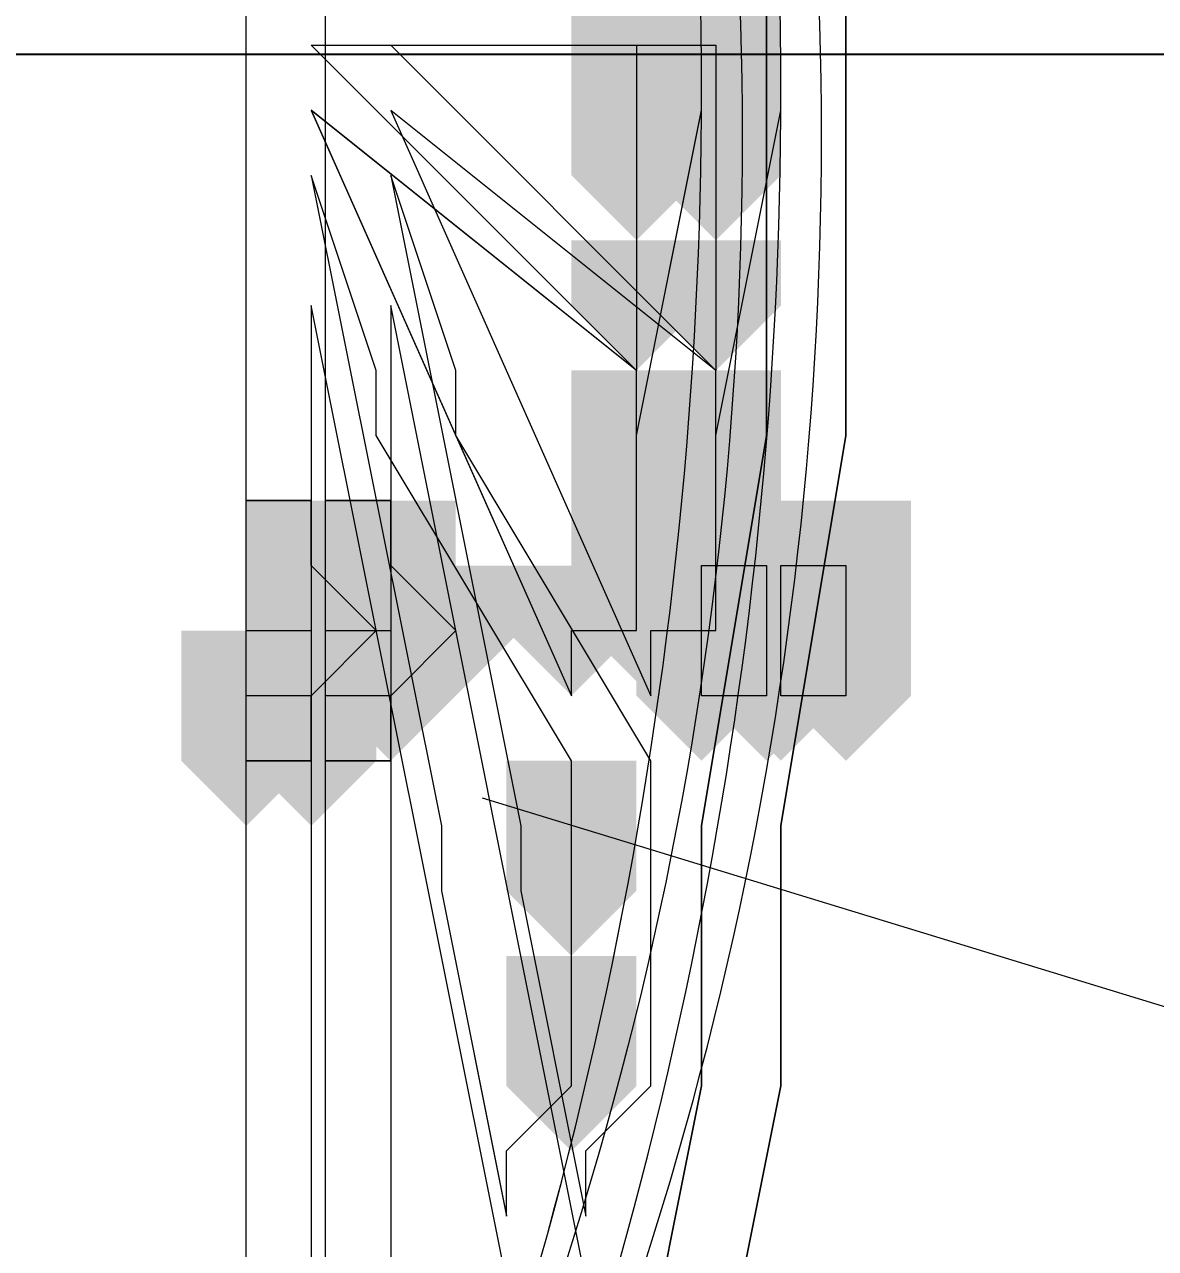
# Model space of a CAD drawing. Header units: millimetres. Extents: x -10178924 to 11692288, y -947381 to 58396.
# Drawn here: x 879267.6 to 879341.3, y -912725.5 to -912645.8 of the extents above; entities that cross this region are included whole.
import ezdxf
from ezdxf import colors
from ezdxf.entities.mleader import LeaderData, LeaderLine
from ezdxf.math import Vec2, Vec3

# ---------------------------------------------------------------- set-up
doc = ezdxf.new("R2010")
doc.units = ezdxf.units.MM
for name, color, linetype in [('_надписи канализация', 7, 'Continuous'), ('PDF _Стены краска9010', 7, 'Continuous'), ('ВК_Выноски', 7, 'Continuous')]:
    doc.layers.add(name, color=color, linetype=linetype)
doc.layers.add('Сантехнические приборы', color=7, linetype='Continuous', lineweight=9)
doc.styles.add('ISOCPEUR', font='isocpeui.ttf', dxfattribs={"width": 0.9})
doc.styles.add('ТЕКСТ', font='arial.ttf', dxfattribs={"height": 200})

# ---------------------------------------------------------------- blocks, each defined once
blk = doc.blocks.new('_None')
blk = doc.blocks.new('A$Cad086cf1')
at = {"layer": 'Сантехнические приборы', "true_color": 0x636466, "transparency": 33554559}
for points in [[(45526.003, -38352.167), (45530.237, -38352.167), (45530.237, -38356.4), (45526.003, -38360.634), (45521.77, -38356.4), (45521.77, -38352.167)], [(45531.172, -38352.167), (45535.406, -38352.167), (45535.406, -38356.4), (45531.172, -38360.634), (45526.939, -38356.4), (45526.939, -38352.167)], [(45526.003, -38356.4), (45530.237, -38356.4), (45530.237, -38360.634), (45526.003, -38364.867), (45521.77, -38360.634), (45521.77, -38356.4)], [(45526.003, -38356.4), (45530.237, -38356.4), (45530.237, -38360.634), (45526.003, -38364.867), (45521.77, -38360.634), (45521.77, -38356.4)], [(45531.172, -38356.4), (45535.406, -38356.4), (45535.406, -38360.634), (45531.172, -38364.867), (45526.939, -38360.634), (45526.939, -38356.4)], [(45531.172, -38356.4), (45535.406, -38356.4), (45535.406, -38360.634), (45531.172, -38364.867), (45526.939, -38360.634), (45526.939, -38356.4)], [(45526.003, -38360.634), (45530.237, -38360.634), (45530.237, -38364.867), (45526.003, -38369.1), (45521.77, -38364.867), (45521.77, -38360.634)], [(45526.003, -38360.634), (45530.237, -38360.634), (45530.237, -38364.867), (45526.003, -38369.1), (45521.77, -38364.867), (45521.77, -38360.634)], [(45526.003, -38360.634), (45530.237, -38360.634), (45530.237, -38364.867), (45526.003, -38369.1), (45521.77, -38364.867), (45521.77, -38360.634)], [(45526.003, -38360.634), (45530.237, -38360.634), (45530.237, -38364.867), (45526.003, -38369.1), (45521.77, -38364.867), (45521.77, -38360.634)], [(45531.172, -38360.634), (45535.406, -38360.634), (45535.406, -38364.867), (45531.172, -38369.1), (45526.939, -38364.867), (45526.939, -38360.634)], [(45531.172, -38360.634), (45535.406, -38360.634), (45535.406, -38364.867), (45531.172, -38369.1), (45526.939, -38364.867), (45526.939, -38360.634)], [(45531.172, -38360.634), (45535.406, -38360.634), (45535.406, -38364.867), (45531.172, -38369.1), (45526.939, -38364.867), (45526.939, -38360.634)], [(45531.172, -38360.634), (45535.406, -38360.634), (45535.406, -38364.867), (45531.172, -38369.1), (45526.939, -38364.867), (45526.939, -38360.634)], [(45526.003, -38369.1), (45530.237, -38369.1), (45530.237, -38373.334), (45526.003, -38377.567), (45521.77, -38373.334), (45521.77, -38369.1)], [(45531.172, -38369.1), (45535.406, -38369.1), (45535.406, -38373.334), (45531.172, -38377.567), (45526.939, -38373.334), (45526.939, -38369.1)], [(45526.003, -38377.567), (45530.237, -38377.567), (45530.237, -38381.8), (45526.003, -38386.034), (45521.77, -38381.8), (45521.77, -38377.567)], [(45526.003, -38377.567), (45530.237, -38377.567), (45530.237, -38381.8), (45526.003, -38386.034), (45521.77, -38381.8), (45521.77, -38377.567)], [(45531.172, -38377.567), (45535.406, -38377.567), (45535.406, -38381.8), (45531.172, -38386.034), (45526.939, -38381.8), (45526.939, -38377.567)], [(45531.172, -38377.567), (45535.406, -38377.567), (45535.406, -38381.8), (45531.172, -38386.034), (45526.939, -38381.8), (45526.939, -38377.567)], [(45526.003, -38381.8), (45530.237, -38381.8), (45530.237, -38386.034), (45526.003, -38390.267), (45521.77, -38386.034), (45521.77, -38381.8)], [(45531.172, -38381.8), (45535.406, -38381.8), (45535.406, -38386.034), (45531.172, -38390.267), (45526.939, -38386.034), (45526.939, -38381.8)], [(45504.837, -38386.034), (45509.07, -38386.034), (45509.07, -38390.267), (45504.837, -38394.5), (45500.603, -38390.267), (45500.603, -38386.034)], [(45504.837, -38386.034), (45509.07, -38386.034), (45509.07, -38390.267), (45504.837, -38394.5), (45500.603, -38390.267), (45500.603, -38386.034)], [(45504.837, -38386.034), (45509.07, -38386.034), (45509.07, -38390.267), (45504.837, -38394.5), (45500.603, -38390.267), (45500.603, -38386.034)], [(45504.837, -38386.034), (45509.07, -38386.034), (45509.07, -38390.267), (45504.837, -38394.5), (45500.603, -38390.267), (45500.603, -38386.034)], [(45510.006, -38386.034), (45514.239, -38386.034), (45514.239, -38390.267), (45510.006, -38394.5), (45505.772, -38390.267), (45505.772, -38386.034)], [(45510.006, -38386.034), (45514.239, -38386.034), (45514.239, -38390.267), (45510.006, -38394.5), (45505.772, -38390.267), (45505.772, -38386.034)], [(45510.006, -38386.034), (45514.239, -38386.034), (45514.239, -38390.267), (45510.006, -38394.5), (45505.772, -38390.267), (45505.772, -38386.034)], [(45510.006, -38386.034), (45514.239, -38386.034), (45514.239, -38390.267), (45510.006, -38394.5), (45505.772, -38390.267), (45505.772, -38386.034)], [(45526.003, -38386.034), (45530.237, -38386.034), (45530.237, -38390.267), (45526.003, -38394.5), (45521.77, -38390.267), (45521.77, -38386.034)], [(45531.172, -38386.034), (45535.406, -38386.034), (45535.406, -38390.267), (45531.172, -38394.5), (45526.939, -38390.267), (45526.939, -38386.034)], [(45534.47, -38386.034), (45538.703, -38386.034), (45538.703, -38390.267), (45534.47, -38394.5), (45530.237, -38390.267), (45530.237, -38386.034)], [(45534.47, -38386.034), (45538.703, -38386.034), (45538.703, -38390.267), (45534.47, -38394.5), (45530.237, -38390.267), (45530.237, -38386.034)], [(45539.639, -38386.034), (45543.872, -38386.034), (45543.872, -38390.267), (45539.639, -38394.5), (45535.406, -38390.267), (45535.406, -38386.034)], [(45539.639, -38386.034), (45543.872, -38386.034), (45543.872, -38390.267), (45539.639, -38394.5), (45535.406, -38390.267), (45535.406, -38386.034)], [(45504.837, -38390.267), (45509.07, -38390.267), (45509.07, -38394.5), (45504.837, -38398.734), (45500.603, -38394.5), (45500.603, -38390.267)], [(45504.837, -38390.267), (45509.07, -38390.267), (45509.07, -38394.5), (45504.837, -38398.734), (45500.603, -38394.5), (45500.603, -38390.267)], [(45509.07, -38390.267), (45513.303, -38390.267), (45513.303, -38394.5), (45509.07, -38398.734), (45504.837, -38394.5), (45504.837, -38390.267)], [(45509.07, -38390.267), (45513.303, -38390.267), (45513.303, -38394.5), (45509.07, -38398.734), (45504.837, -38394.5), (45504.837, -38390.267)], [(45510.006, -38390.267), (45514.239, -38390.267), (45514.239, -38394.5), (45510.006, -38398.734), (45505.772, -38394.5), (45505.772, -38390.267)], [(45510.006, -38390.267), (45514.239, -38390.267), (45514.239, -38394.5), (45510.006, -38398.734), (45505.772, -38394.5), (45505.772, -38390.267)], [(45514.239, -38390.267), (45518.472, -38390.267), (45518.472, -38394.5), (45514.239, -38398.734), (45510.006, -38394.5), (45510.006, -38390.267)], [(45514.239, -38390.267), (45518.472, -38390.267), (45518.472, -38394.5), (45514.239, -38398.734), (45510.006, -38394.5), (45510.006, -38390.267)], [(45521.77, -38390.267), (45526.003, -38390.267), (45526.003, -38394.5), (45521.77, -38398.734), (45517.537, -38394.5), (45517.537, -38390.267)], [(45526.939, -38390.267), (45531.172, -38390.267), (45531.172, -38394.5), (45526.939, -38398.734), (45522.706, -38394.5), (45522.706, -38390.267)], [(45530.237, -38390.267), (45534.47, -38390.267), (45534.47, -38394.5), (45530.237, -38398.734), (45526.003, -38394.5), (45526.003, -38390.267)], [(45530.237, -38390.267), (45534.47, -38390.267), (45534.47, -38394.5), (45530.237, -38398.734), (45526.003, -38394.5), (45526.003, -38390.267)], [(45530.237, -38390.267), (45534.47, -38390.267), (45534.47, -38394.5), (45530.237, -38398.734), (45526.003, -38394.5), (45526.003, -38390.267)], [(45530.237, -38390.267), (45534.47, -38390.267), (45534.47, -38394.5), (45530.237, -38398.734), (45526.003, -38394.5), (45526.003, -38390.267)], [(45530.237, -38390.267), (45534.47, -38390.267), (45534.47, -38394.5), (45530.237, -38398.734), (45526.003, -38394.5), (45526.003, -38390.267)], [(45530.237, -38390.267), (45534.47, -38390.267), (45534.47, -38394.5), (45530.237, -38398.734), (45526.003, -38394.5), (45526.003, -38390.267)], [(45530.237, -38390.267), (45534.47, -38390.267), (45534.47, -38394.5), (45530.237, -38398.734), (45526.003, -38394.5), (45526.003, -38390.267)], [(45530.237, -38390.267), (45534.47, -38390.267), (45534.47, -38394.5), (45530.237, -38398.734), (45526.003, -38394.5), (45526.003, -38390.267)], [(45530.237, -38390.267), (45534.47, -38390.267), (45534.47, -38394.5), (45530.237, -38398.734), (45526.003, -38394.5), (45526.003, -38390.267)], [(45534.47, -38390.267), (45538.703, -38390.267), (45538.703, -38394.5), (45534.47, -38398.734), (45530.237, -38394.5), (45530.237, -38390.267)], [(45534.47, -38390.267), (45538.703, -38390.267), (45538.703, -38394.5), (45534.47, -38398.734), (45530.237, -38394.5), (45530.237, -38390.267)], [(45534.47, -38390.267), (45538.703, -38390.267), (45538.703, -38394.5), (45534.47, -38398.734), (45530.237, -38394.5), (45530.237, -38390.267)], [(45534.47, -38390.267), (45538.703, -38390.267), (45538.703, -38394.5), (45534.47, -38398.734), (45530.237, -38394.5), (45530.237, -38390.267)], [(45534.47, -38390.267), (45538.703, -38390.267), (45538.703, -38394.5), (45534.47, -38398.734), (45530.237, -38394.5), (45530.237, -38390.267)], [(45534.47, -38390.267), (45538.703, -38390.267), (45538.703, -38394.5), (45534.47, -38398.734), (45530.237, -38394.5), (45530.237, -38390.267)], [(45534.47, -38390.267), (45538.703, -38390.267), (45538.703, -38394.5), (45534.47, -38398.734), (45530.237, -38394.5), (45530.237, -38390.267)], [(45534.47, -38390.267), (45538.703, -38390.267), (45538.703, -38394.5), (45534.47, -38398.734), (45530.237, -38394.5), (45530.237, -38390.267)], [(45534.47, -38390.267), (45538.703, -38390.267), (45538.703, -38394.5), (45534.47, -38398.734), (45530.237, -38394.5), (45530.237, -38390.267)], [(45535.406, -38390.267), (45539.639, -38390.267), (45539.639, -38394.5), (45535.406, -38398.734), (45531.172, -38394.5), (45531.172, -38390.267)], [(45535.406, -38390.267), (45539.639, -38390.267), (45539.639, -38394.5), (45535.406, -38398.734), (45531.172, -38394.5), (45531.172, -38390.267)], [(45535.406, -38390.267), (45539.639, -38390.267), (45539.639, -38394.5), (45535.406, -38398.734), (45531.172, -38394.5), (45531.172, -38390.267)], [(45535.406, -38390.267), (45539.639, -38390.267), (45539.639, -38394.5), (45535.406, -38398.734), (45531.172, -38394.5), (45531.172, -38390.267)], [(45535.406, -38390.267), (45539.639, -38390.267), (45539.639, -38394.5), (45535.406, -38398.734), (45531.172, -38394.5), (45531.172, -38390.267)], [(45535.406, -38390.267), (45539.639, -38390.267), (45539.639, -38394.5), (45535.406, -38398.734), (45531.172, -38394.5), (45531.172, -38390.267)], [(45535.406, -38390.267), (45539.639, -38390.267), (45539.639, -38394.5), (45535.406, -38398.734), (45531.172, -38394.5), (45531.172, -38390.267)], [(45535.406, -38390.267), (45539.639, -38390.267), (45539.639, -38394.5), (45535.406, -38398.734), (45531.172, -38394.5), (45531.172, -38390.267)], [(45535.406, -38390.267), (45539.639, -38390.267), (45539.639, -38394.5), (45535.406, -38398.734), (45531.172, -38394.5), (45531.172, -38390.267)], [(45539.639, -38390.267), (45543.872, -38390.267), (45543.872, -38394.5), (45539.639, -38398.734), (45535.406, -38394.5), (45535.406, -38390.267)], [(45539.639, -38390.267), (45543.872, -38390.267), (45543.872, -38394.5), (45539.639, -38398.734), (45535.406, -38394.5), (45535.406, -38390.267)], [(45539.639, -38390.267), (45543.872, -38390.267), (45543.872, -38394.5), (45539.639, -38398.734), (45535.406, -38394.5), (45535.406, -38390.267)], [(45539.639, -38390.267), (45543.872, -38390.267), (45543.872, -38394.5), (45539.639, -38398.734), (45535.406, -38394.5), (45535.406, -38390.267)], [(45539.639, -38390.267), (45543.872, -38390.267), (45543.872, -38394.5), (45539.639, -38398.734), (45535.406, -38394.5), (45535.406, -38390.267)], [(45539.639, -38390.267), (45543.872, -38390.267), (45543.872, -38394.5), (45539.639, -38398.734), (45535.406, -38394.5), (45535.406, -38390.267)], [(45539.639, -38390.267), (45543.872, -38390.267), (45543.872, -38394.5), (45539.639, -38398.734), (45535.406, -38394.5), (45535.406, -38390.267)], [(45539.639, -38390.267), (45543.872, -38390.267), (45543.872, -38394.5), (45539.639, -38398.734), (45535.406, -38394.5), (45535.406, -38390.267)], [(45539.639, -38390.267), (45543.872, -38390.267), (45543.872, -38394.5), (45539.639, -38398.734), (45535.406, -38394.5), (45535.406, -38390.267)], [(45500.603, -38394.5), (45504.837, -38394.5), (45504.837, -38398.734), (45500.603, -38402.967), (45496.37, -38398.734), (45496.37, -38394.5)], [(45504.837, -38394.5), (45509.07, -38394.5), (45509.07, -38398.734), (45504.837, -38402.967), (45500.603, -38398.734), (45500.603, -38394.5)], [(45504.837, -38394.5), (45509.07, -38394.5), (45509.07, -38398.734), (45504.837, -38402.967), (45500.603, -38398.734), (45500.603, -38394.5)], [(45505.772, -38394.5), (45510.006, -38394.5), (45510.006, -38398.734), (45505.772, -38402.967), (45501.539, -38398.734), (45501.539, -38394.5)], [(45510.006, -38394.5), (45514.239, -38394.5), (45514.239, -38398.734), (45510.006, -38402.967), (45505.772, -38398.734), (45505.772, -38394.5)], [(45510.006, -38394.5), (45514.239, -38394.5), (45514.239, -38398.734), (45510.006, -38402.967), (45505.772, -38398.734), (45505.772, -38394.5)], [(45530.237, -38394.5), (45534.47, -38394.5), (45534.47, -38398.734), (45530.237, -38402.967), (45526.003, -38398.734), (45526.003, -38394.5)], [(45530.237, -38394.5), (45534.47, -38394.5), (45534.47, -38398.734), (45530.237, -38402.967), (45526.003, -38398.734), (45526.003, -38394.5)], [(45530.237, -38394.5), (45534.47, -38394.5), (45534.47, -38398.734), (45530.237, -38402.967), (45526.003, -38398.734), (45526.003, -38394.5)], [(45534.47, -38394.5), (45538.703, -38394.5), (45538.703, -38398.734), (45534.47, -38402.967), (45530.237, -38398.734), (45530.237, -38394.5)], [(45534.47, -38394.5), (45538.703, -38394.5), (45538.703, -38398.734), (45534.47, -38402.967), (45530.237, -38398.734), (45530.237, -38394.5)], [(45534.47, -38394.5), (45538.703, -38394.5), (45538.703, -38398.734), (45534.47, -38402.967), (45530.237, -38398.734), (45530.237, -38394.5)], [(45534.47, -38394.5), (45538.703, -38394.5), (45538.703, -38398.734), (45534.47, -38402.967), (45530.237, -38398.734), (45530.237, -38394.5)], [(45534.47, -38394.5), (45538.703, -38394.5), (45538.703, -38398.734), (45534.47, -38402.967), (45530.237, -38398.734), (45530.237, -38394.5)], [(45535.406, -38394.5), (45539.639, -38394.5), (45539.639, -38398.734), (45535.406, -38402.967), (45531.172, -38398.734), (45531.172, -38394.5)], [(45535.406, -38394.5), (45539.639, -38394.5), (45539.639, -38398.734), (45535.406, -38402.967), (45531.172, -38398.734), (45531.172, -38394.5)], [(45535.406, -38394.5), (45539.639, -38394.5), (45539.639, -38398.734), (45535.406, -38402.967), (45531.172, -38398.734), (45531.172, -38394.5)], [(45539.639, -38394.5), (45543.872, -38394.5), (45543.872, -38398.734), (45539.639, -38402.967), (45535.406, -38398.734), (45535.406, -38394.5)], [(45539.639, -38394.5), (45543.872, -38394.5), (45543.872, -38398.734), (45539.639, -38402.967), (45535.406, -38398.734), (45535.406, -38394.5)], [(45539.639, -38394.5), (45543.872, -38394.5), (45543.872, -38398.734), (45539.639, -38402.967), (45535.406, -38398.734), (45535.406, -38394.5)], [(45539.639, -38394.5), (45543.872, -38394.5), (45543.872, -38398.734), (45539.639, -38402.967), (45535.406, -38398.734), (45535.406, -38394.5)], [(45539.639, -38394.5), (45543.872, -38394.5), (45543.872, -38398.734), (45539.639, -38402.967), (45535.406, -38398.734), (45535.406, -38394.5)], [(45500.603, -38398.734), (45504.837, -38398.734), (45504.837, -38402.967), (45500.603, -38407.201), (45496.37, -38402.967), (45496.37, -38398.734)], [(45500.603, -38398.734), (45504.837, -38398.734), (45504.837, -38402.967), (45500.603, -38407.201), (45496.37, -38402.967), (45496.37, -38398.734)], [(45500.603, -38398.734), (45504.837, -38398.734), (45504.837, -38402.967), (45500.603, -38407.201), (45496.37, -38402.967), (45496.37, -38398.734)], [(45500.603, -38398.734), (45504.837, -38398.734), (45504.837, -38402.967), (45500.603, -38407.201), (45496.37, -38402.967), (45496.37, -38398.734)], [(45504.837, -38398.734), (45509.07, -38398.734), (45509.07, -38402.967), (45504.837, -38407.201), (45500.603, -38402.967), (45500.603, -38398.734)], [(45504.837, -38398.734), (45509.07, -38398.734), (45509.07, -38402.967), (45504.837, -38407.201), (45500.603, -38402.967), (45500.603, -38398.734)], [(45504.837, -38398.734), (45509.07, -38398.734), (45509.07, -38402.967), (45504.837, -38407.201), (45500.603, -38402.967), (45500.603, -38398.734)], [(45504.837, -38398.734), (45509.07, -38398.734), (45509.07, -38402.967), (45504.837, -38407.201), (45500.603, -38402.967), (45500.603, -38398.734)], [(45521.77, -38402.967), (45526.003, -38402.967), (45526.003, -38407.201), (45521.77, -38411.434), (45517.537, -38407.201), (45517.537, -38402.967)], [(45521.77, -38402.967), (45526.003, -38402.967), (45526.003, -38407.201), (45521.77, -38411.434), (45517.537, -38407.201), (45517.537, -38402.967)], [(45521.77, -38407.201), (45526.003, -38407.201), (45526.003, -38411.434), (45521.77, -38415.667), (45517.537, -38411.434), (45517.537, -38407.201)], [(45521.77, -38407.201), (45526.003, -38407.201), (45526.003, -38411.434), (45521.77, -38415.667), (45517.537, -38411.434), (45517.537, -38407.201)], [(45521.77, -38415.667), (45526.003, -38415.667), (45526.003, -38419.901), (45521.77, -38424.134), (45517.537, -38419.901), (45517.537, -38415.667)], [(45521.77, -38415.667), (45526.003, -38415.667), (45526.003, -38419.901), (45521.77, -38424.134), (45517.537, -38419.901), (45517.537, -38415.667)], [(45521.77, -38419.901), (45526.003, -38419.901), (45526.003, -38424.134), (45521.77, -38428.367), (45517.537, -38424.134), (45517.537, -38419.901)], [(45521.77, -38419.901), (45526.003, -38419.901), (45526.003, -38424.134), (45521.77, -38428.367), (45517.537, -38424.134), (45517.537, -38419.901)]]:
    blk.add_hatch(color=251, dxfattribs=at).paths.add_polyline_path(points)
at = {"layer": 'PDF _Стены краска9010', "color": 251, "true_color": 0x636466, "transparency": 33554585}
blk.add_line((45064.513, -38356.978), (51639.51, -38356.978), dxfattribs=at)
at = {"layer": 'Сантехнические приборы', "color": 251, "true_color": 0x636466, "transparency": 33554687}
for p, q in [((45505.772, -38517.268), (45505.772, -38191.299)), ((45539.639, -38360.634), (45539.639, -38335.233)), ((45539.639, -38335.233), (45539.639, -38360.634)), ((45539.639, -38360.634), (45539.639, -38335.233)), ((45539.639, -38335.233), (45539.639, -38360.634)), ((45510.006, -38356.4), (45531.172, -38356.4)), ((45531.172, -38377.567), (45510.006, -38356.4)), ((45531.172, -38356.4), (45531.172, -38360.634)), ((45531.172, -38377.567), (45510.006, -38360.634)), ((45510.006, -38360.634), (45526.939, -38398.734)), ((45531.172, -38360.634), (45531.172, -38364.867)), ((45531.172, -38381.8), (45535.406, -38360.634)), ((45539.639, -38381.8), (45539.639, -38360.634)), ((45539.639, -38360.634), (45539.639, -38381.8)), ((45539.639, -38381.8), (45539.639, -38360.634)), ((45539.639, -38360.634), (45539.639, -38381.8)), ((45514.239, -38377.567), (45510.006, -38364.867)), ((45510.006, -38364.867), (45518.472, -38407.201)), ((45531.172, -38364.867), (45531.172, -38369.1)), ((45531.172, -38369.1), (45531.172, -38373.334)), ((45522.706, -38436.834), (45510.006, -38373.334)), ((45510.006, -38373.334), (45510.006, -38466.468)), ((45531.172, -38373.334), (45531.172, -38377.567)), ((45514.239, -38381.8), (45514.239, -38377.567)), ((45531.172, -38381.8), (45531.172, -38377.567)), ((45526.939, -38402.967), (45514.239, -38381.8)), ((45531.172, -38386.034), (45531.172, -38381.8)), ((45535.406, -38407.201), (45539.639, -38381.8)), ((45539.639, -38381.8), (45535.406, -38407.201)), ((45535.406, -38407.201), (45539.639, -38381.8)), ((45510.006, -38386.034), (45505.772, -38386.034)), ((45505.772, -38386.034), (45510.006, -38386.034)), ((45510.006, -38390.267), (45510.006, -38386.034)), ((45510.006, -38386.034), (45510.006, -38390.267)), ((45531.172, -38390.267), (45531.172, -38386.034)), ((45514.239, -38394.5), (45510.006, -38390.267)), ((45510.006, -38390.267), (45514.239, -38394.5)), ((45531.172, -38394.5), (45531.172, -38390.267)), ((45535.406, -38394.5), (45535.406, -38390.267)), ((45535.406, -38390.267), (45539.639, -38390.267)), ((45539.639, -38390.267), (45539.639, -38394.5)), ((45505.772, -38394.5), (45510.006, -38394.5)), ((45510.006, -38394.5), (45510.006, -38398.734)), ((45510.006, -38398.734), (45514.239, -38394.5)), ((45514.239, -38394.5), (45510.006, -38398.734)), ((45526.939, -38398.734), (45526.939, -38394.5)), ((45526.939, -38394.5), (45531.172, -38394.5)), ((45535.406, -38398.734), (45535.406, -38394.5)), ((45539.639, -38394.5), (45539.639, -38398.734)), ((45510.006, -38398.734), (45505.772, -38398.734)), ((45510.006, -38402.967), (45510.006, -38398.734)), ((45510.006, -38398.734), (45510.006, -38402.967)), ((45539.639, -38398.734), (45535.406, -38398.734)), ((45505.772, -38402.967), (45510.006, -38402.967)), ((45510.006, -38402.967), (45505.772, -38402.967)), ((45526.939, -38407.201), (45526.939, -38402.967)), ((45518.472, -38407.201), (45518.472, -38411.434)), ((45526.939, -38411.434), (45526.939, -38407.201)), ((45535.406, -38424.134), (45535.406, -38407.201)), ((45535.406, -38407.201), (45535.406, -38424.134)), ((45535.406, -38424.134), (45535.406, -38407.201)), ((45518.472, -38411.434), (45522.706, -38432.601)), ((45526.939, -38415.667), (45526.939, -38411.434)), ((45526.939, -38419.901), (45526.939, -38415.667)), ((45526.939, -38424.134), (45526.939, -38419.901)), ((45522.706, -38428.367), (45526.939, -38424.134)), ((45531.172, -38445.301), (45535.406, -38424.134)), ((45535.406, -38424.134), (45531.172, -38445.301)), ((45531.172, -38445.301), (45535.406, -38424.134)), ((45522.706, -38432.601), (45522.706, -38428.367))]:
    blk.add_line(p, q, dxfattribs=at)
for points in [[(45174.635, -38191.299), (45174.635, -38517.268), (45500.603, -38517.268), (45500.603, -38191.299)], [(45504.837, -38356.4), (45526.003, -38356.4), (45526.003, -38360.634), (45526.003, -38364.867), (45526.003, -38369.1), (45526.003, -38373.334), (45526.003, -38377.567)], [(45526.003, -38390.267), (45526.003, -38386.034), (45526.003, -38381.8), (45526.003, -38377.567), (45504.837, -38360.634), (45521.77, -38398.734), (45521.77, -38394.5), (45526.003, -38394.5)], [(45521.77, -38402.967), (45509.07, -38381.8), (45509.07, -38377.567), (45504.837, -38364.867), (45513.303, -38407.201), (45513.303, -38411.434), (45517.537, -38432.601), (45517.537, -38428.367), (45521.77, -38424.134), (45521.77, -38419.901), (45521.77, -38415.667), (45521.77, -38411.434), (45521.77, -38407.201)], [(45504.837, -38466.468), (45504.837, -38462.234), (45509.07, -38458.001), (45513.303, -38453.768), (45513.303, -38449.534), (45517.537, -38445.301), (45517.537, -38441.067), (45517.537, -38436.834), (45504.837, -38373.334)], [(45500.603, -38402.967), (45504.837, -38402.967), (45504.837, -38398.734), (45509.07, -38394.5), (45504.837, -38390.267), (45504.837, -38386.034), (45500.603, -38386.034), (45504.837, -38386.034), (45504.837, -38390.267), (45509.07, -38394.5), (45504.837, -38398.734), (45504.837, -38402.967)], [(45530.237, -38394.5), (45530.237, -38390.267), (45534.47, -38390.267), (45534.47, -38394.5), (45534.47, -38398.734), (45530.237, -38398.734)]]:
    blk.add_lwpolyline(points, close=True, dxfattribs=at)
for points in [[(45509.07, -38474.934), (45513.303, -38466.468), (45521.77, -38458.001), (45526.003, -38445.301), (45530.237, -38424.134), (45530.237, -38407.201), (45534.47, -38381.8), (45534.47, -38360.634), (45534.47, -38335.233), (45534.47, -38314.067), (45530.237, -38292.9)], [(45530.237, -38292.9), (45534.47, -38314.067), (45534.47, -38335.233), (45534.47, -38360.634), (45534.47, -38381.8), (45530.237, -38407.201), (45530.237, -38424.134), (45526.003, -38445.301), (45521.77, -38458.001), (45513.303, -38466.468), (45509.07, -38474.934), (45500.603, -38479.168), (45509.07, -38474.934), (45513.303, -38466.468), (45521.77, -38458.001), (45526.003, -38445.301), (45530.237, -38424.134), (45530.237, -38407.201), (45534.47, -38381.8), (45534.47, -38360.634), (45534.47, -38335.233), (45534.47, -38314.067), (45530.237, -38292.9)], [(45530.237, -38292.9), (45534.47, -38314.067), (45534.47, -38335.233), (45534.47, -38360.634), (45534.47, -38381.8)], [(45526.003, -38381.8), (45530.237, -38360.634)], [(45500.603, -38394.5), (45504.837, -38394.5), (45504.837, -38398.734), (45500.603, -38398.734)]]:
    blk.add_lwpolyline(points, dxfattribs=at)
blk.add_lwpolyline([(45504.837, -38242.1), (45500.603, -38242.1, -0.248454), (45509.07, -38466.468, 0.207133)], format="xyb", close=True, dxfattribs=at)
for centre, radius, start, end in [((45298.178, -38362.277), 239.871, 334.25539, 30.06677), ((45252.938, -38359.174), 282.471, 337.67623, 24.48561)]:
    blk.add_arc(centre, radius, start, end, dxfattribs=at)

msp = doc.modelspace()

# ---------------------------------------------------------------- hatches: boundary and pattern name
at = {"layer": 'Сантехнические приборы', "transparency": 33554559}
for points in [[(879307.475, -912642.901), (879311.709, -912642.901), (879311.709, -912647.135), (879307.475, -912651.368), (879303.242, -912647.135), (879303.242, -912642.901)], [(879307.475, -912647.135), (879311.709, -912647.135), (879311.709, -912651.368), (879307.475, -912655.602), (879303.242, -912651.368), (879303.242, -912647.135)], [(879307.475, -912647.135), (879311.709, -912647.135), (879311.709, -912651.368), (879307.475, -912655.602), (879303.242, -912651.368), (879303.242, -912647.135)], [(879307.475, -912651.368), (879311.709, -912651.368), (879311.709, -912655.602), (879307.475, -912659.835), (879303.242, -912655.602), (879303.242, -912651.368)], [(879307.475, -912651.368), (879311.709, -912651.368), (879311.709, -912655.602), (879307.475, -912659.835), (879303.242, -912655.602), (879303.242, -912651.368)], [(879307.475, -912651.368), (879311.709, -912651.368), (879311.709, -912655.602), (879307.475, -912659.835), (879303.242, -912655.602), (879303.242, -912651.368)], [(879307.475, -912651.368), (879311.709, -912651.368), (879311.709, -912655.602), (879307.475, -912659.835), (879303.242, -912655.602), (879303.242, -912651.368)], [(879307.475, -912659.835), (879311.709, -912659.835), (879311.709, -912664.068), (879307.475, -912668.302), (879303.242, -912664.068), (879303.242, -912659.835)], [(879307.475, -912668.302), (879311.709, -912668.302), (879311.709, -912672.535), (879307.475, -912676.768), (879303.242, -912672.535), (879303.242, -912668.302)], [(879307.475, -912668.302), (879311.709, -912668.302), (879311.709, -912672.535), (879307.475, -912676.768), (879303.242, -912672.535), (879303.242, -912668.302)], [(879307.475, -912672.535), (879311.709, -912672.535), (879311.709, -912676.768), (879307.475, -912681.002), (879303.242, -912676.768), (879303.242, -912672.535)], [(879286.308, -912676.768), (879290.542, -912676.768), (879290.542, -912681.002), (879286.308, -912685.235), (879282.075, -912681.002), (879282.075, -912676.768)], [(879286.308, -912676.768), (879290.542, -912676.768), (879290.542, -912681.002), (879286.308, -912685.235), (879282.075, -912681.002), (879282.075, -912676.768)], [(879286.308, -912676.768), (879290.542, -912676.768), (879290.542, -912681.002), (879286.308, -912685.235), (879282.075, -912681.002), (879282.075, -912676.768)], [(879286.308, -912676.768), (879290.542, -912676.768), (879290.542, -912681.002), (879286.308, -912685.235), (879282.075, -912681.002), (879282.075, -912676.768)], [(879307.475, -912676.768), (879311.709, -912676.768), (879311.709, -912681.002), (879307.475, -912685.235), (879303.242, -912681.002), (879303.242, -912676.768)], [(879315.942, -912676.768), (879320.175, -912676.768), (879320.175, -912681.002), (879315.942, -912685.235), (879311.709, -912681.002), (879311.709, -912676.768)], [(879315.942, -912676.768), (879320.175, -912676.768), (879320.175, -912681.002), (879315.942, -912685.235), (879311.709, -912681.002), (879311.709, -912676.768)], [(879286.308, -912681.002), (879290.542, -912681.002), (879290.542, -912685.235), (879286.308, -912689.468), (879282.075, -912685.235), (879282.075, -912681.002)], [(879286.308, -912681.002), (879290.542, -912681.002), (879290.542, -912685.235), (879286.308, -912689.468), (879282.075, -912685.235), (879282.075, -912681.002)], [(879290.542, -912681.002), (879294.775, -912681.002), (879294.775, -912685.235), (879290.542, -912689.468), (879286.308, -912685.235), (879286.308, -912681.002)], [(879290.542, -912681.002), (879294.775, -912681.002), (879294.775, -912685.235), (879290.542, -912689.468), (879286.308, -912685.235), (879286.308, -912681.002)], [(879303.242, -912681.002), (879307.475, -912681.002), (879307.475, -912685.235), (879303.242, -912689.468), (879299.009, -912685.235), (879299.009, -912681.002)], [(879311.709, -912681.002), (879315.942, -912681.002), (879315.942, -912685.235), (879311.709, -912689.468), (879307.475, -912685.235), (879307.475, -912681.002)], [(879311.709, -912681.002), (879315.942, -912681.002), (879315.942, -912685.235), (879311.709, -912689.468), (879307.475, -912685.235), (879307.475, -912681.002)], [(879311.709, -912681.002), (879315.942, -912681.002), (879315.942, -912685.235), (879311.709, -912689.468), (879307.475, -912685.235), (879307.475, -912681.002)], [(879311.709, -912681.002), (879315.942, -912681.002), (879315.942, -912685.235), (879311.709, -912689.468), (879307.475, -912685.235), (879307.475, -912681.002)], [(879311.709, -912681.002), (879315.942, -912681.002), (879315.942, -912685.235), (879311.709, -912689.468), (879307.475, -912685.235), (879307.475, -912681.002)], [(879311.709, -912681.002), (879315.942, -912681.002), (879315.942, -912685.235), (879311.709, -912689.468), (879307.475, -912685.235), (879307.475, -912681.002)], [(879311.709, -912681.002), (879315.942, -912681.002), (879315.942, -912685.235), (879311.709, -912689.468), (879307.475, -912685.235), (879307.475, -912681.002)], [(879311.709, -912681.002), (879315.942, -912681.002), (879315.942, -912685.235), (879311.709, -912689.468), (879307.475, -912685.235), (879307.475, -912681.002)], [(879311.709, -912681.002), (879315.942, -912681.002), (879315.942, -912685.235), (879311.709, -912689.468), (879307.475, -912685.235), (879307.475, -912681.002)], [(879315.942, -912681.002), (879320.175, -912681.002), (879320.175, -912685.235), (879315.942, -912689.468), (879311.709, -912685.235), (879311.709, -912681.002)], [(879315.942, -912681.002), (879320.175, -912681.002), (879320.175, -912685.235), (879315.942, -912689.468), (879311.709, -912685.235), (879311.709, -912681.002)], [(879315.942, -912681.002), (879320.175, -912681.002), (879320.175, -912685.235), (879315.942, -912689.468), (879311.709, -912685.235), (879311.709, -912681.002)], [(879315.942, -912681.002), (879320.175, -912681.002), (879320.175, -912685.235), (879315.942, -912689.468), (879311.709, -912685.235), (879311.709, -912681.002)], [(879315.942, -912681.002), (879320.175, -912681.002), (879320.175, -912685.235), (879315.942, -912689.468), (879311.709, -912685.235), (879311.709, -912681.002)], [(879315.942, -912681.002), (879320.175, -912681.002), (879320.175, -912685.235), (879315.942, -912689.468), (879311.709, -912685.235), (879311.709, -912681.002)], [(879315.942, -912681.002), (879320.175, -912681.002), (879320.175, -912685.235), (879315.942, -912689.468), (879311.709, -912685.235), (879311.709, -912681.002)], [(879315.942, -912681.002), (879320.175, -912681.002), (879320.175, -912685.235), (879315.942, -912689.468), (879311.709, -912685.235), (879311.709, -912681.002)], [(879315.942, -912681.002), (879320.175, -912681.002), (879320.175, -912685.235), (879315.942, -912689.468), (879311.709, -912685.235), (879311.709, -912681.002)], [(879282.075, -912685.235), (879286.308, -912685.235), (879286.308, -912689.468), (879282.075, -912693.702), (879277.842, -912689.468), (879277.842, -912685.235)], [(879286.308, -912685.235), (879290.542, -912685.235), (879290.542, -912689.468), (879286.308, -912693.702), (879282.075, -912689.468), (879282.075, -912685.235)], [(879286.308, -912685.235), (879290.542, -912685.235), (879290.542, -912689.468), (879286.308, -912693.702), (879282.075, -912689.468), (879282.075, -912685.235)], [(879311.709, -912685.235), (879315.942, -912685.235), (879315.942, -912689.468), (879311.709, -912693.702), (879307.475, -912689.468), (879307.475, -912685.235)], [(879311.709, -912685.235), (879315.942, -912685.235), (879315.942, -912689.468), (879311.709, -912693.702), (879307.475, -912689.468), (879307.475, -912685.235)], [(879311.709, -912685.235), (879315.942, -912685.235), (879315.942, -912689.468), (879311.709, -912693.702), (879307.475, -912689.468), (879307.475, -912685.235)], [(879315.942, -912685.235), (879320.175, -912685.235), (879320.175, -912689.468), (879315.942, -912693.702), (879311.709, -912689.468), (879311.709, -912685.235)], [(879315.942, -912685.235), (879320.175, -912685.235), (879320.175, -912689.468), (879315.942, -912693.702), (879311.709, -912689.468), (879311.709, -912685.235)], [(879315.942, -912685.235), (879320.175, -912685.235), (879320.175, -912689.468), (879315.942, -912693.702), (879311.709, -912689.468), (879311.709, -912685.235)], [(879315.942, -912685.235), (879320.175, -912685.235), (879320.175, -912689.468), (879315.942, -912693.702), (879311.709, -912689.468), (879311.709, -912685.235)], [(879315.942, -912685.235), (879320.175, -912685.235), (879320.175, -912689.468), (879315.942, -912693.702), (879311.709, -912689.468), (879311.709, -912685.235)], [(879282.075, -912689.468), (879286.308, -912689.468), (879286.308, -912693.702), (879282.075, -912697.935), (879277.842, -912693.702), (879277.842, -912689.468)], [(879282.075, -912689.468), (879286.308, -912689.468), (879286.308, -912693.702), (879282.075, -912697.935), (879277.842, -912693.702), (879277.842, -912689.468)], [(879286.308, -912689.468), (879290.542, -912689.468), (879290.542, -912693.702), (879286.308, -912697.935), (879282.075, -912693.702), (879282.075, -912689.468)], [(879286.308, -912689.468), (879290.542, -912689.468), (879290.542, -912693.702), (879286.308, -912697.935), (879282.075, -912693.702), (879282.075, -912689.468)], [(879303.242, -912693.702), (879307.475, -912693.702), (879307.475, -912697.935), (879303.242, -912702.168), (879299.009, -912697.935), (879299.009, -912693.702)], [(879303.242, -912697.935), (879307.475, -912697.935), (879307.475, -912702.168), (879303.242, -912706.402), (879299.009, -912702.168), (879299.009, -912697.935)], [(879303.242, -912706.402), (879307.475, -912706.402), (879307.475, -912710.635), (879303.242, -912714.869), (879299.009, -912710.635), (879299.009, -912706.402)], [(879303.242, -912710.635), (879307.475, -912710.635), (879307.475, -912714.869), (879303.242, -912719.102), (879299.009, -912714.869), (879299.009, -912710.635)]]:
    msp.add_hatch(color=256, dxfattribs=at).paths.add_polyline_path(points)

# ---------------------------------------------------------------- linework, layer by layer
at = {"layer": 'Сантехнические приборы', "transparency": 33554687}
for points in [[(878956.106, -912482.034), (878956.106, -912808.002), (879282.075, -912808.002), (879282.075, -912482.034)], [(879286.308, -912647.135), (879307.475, -912647.135), (879307.475, -912651.368), (879307.475, -912655.602), (879307.475, -912659.835), (879307.475, -912664.068), (879307.475, -912668.302)], [(879307.475, -912681.002), (879307.475, -912676.768), (879307.475, -912672.535), (879307.475, -912668.302), (879286.308, -912651.368), (879303.242, -912689.468), (879303.242, -912685.235), (879307.475, -912685.235)], [(879303.242, -912693.702), (879290.542, -912672.535), (879290.542, -912668.302), (879286.308, -912655.602), (879294.775, -912697.935), (879294.775, -912702.168), (879299.009, -912723.335), (879299.009, -912719.102), (879303.242, -912714.869), (879303.242, -912710.635), (879303.242, -912706.402), (879303.242, -912702.168), (879303.242, -912697.935)], [(879286.308, -912757.202), (879286.308, -912752.969), (879290.542, -912748.735), (879294.775, -912744.502), (879294.775, -912740.269), (879299.009, -912736.035), (879299.009, -912731.802), (879299.009, -912727.569), (879286.308, -912664.068)], [(879282.075, -912693.702), (879286.308, -912693.702), (879286.308, -912689.468), (879290.542, -912685.235), (879286.308, -912681.002), (879286.308, -912676.768), (879282.075, -912676.768), (879286.308, -912676.768), (879286.308, -912681.002), (879290.542, -912685.235), (879286.308, -912689.468), (879286.308, -912693.702)], [(879311.709, -912685.235), (879311.709, -912681.002), (879315.942, -912681.002), (879315.942, -912685.235), (879315.942, -912689.468), (879311.709, -912689.468)]]:
    msp.add_lwpolyline(points, close=True, dxfattribs=at)
msp.add_lwpolyline([(879286.308, -912532.834), (879282.075, -912532.834, -0.248454), (879290.542, -912757.202, 0.207133)], format="xyb", close=True, dxfattribs=at)
for points in [[(879311.709, -912583.634), (879315.942, -912604.801), (879315.942, -912625.968), (879315.942, -912651.368), (879315.942, -912672.535), (879311.709, -912697.935), (879311.709, -912714.869), (879307.475, -912736.035), (879303.242, -912748.735), (879294.775, -912757.202), (879290.542, -912765.669), (879282.075, -912769.902), (879290.542, -912765.669), (879294.775, -912757.202), (879303.242, -912748.735), (879307.475, -912736.035), (879311.709, -912714.869), (879311.709, -912697.935), (879315.942, -912672.535), (879315.942, -912651.368), (879315.942, -912625.968), (879315.942, -912604.801), (879311.709, -912583.634)], [(879290.542, -912765.669), (879294.775, -912757.202), (879303.242, -912748.735), (879307.475, -912736.035), (879311.709, -912714.869), (879311.709, -912697.935), (879315.942, -912672.535), (879315.942, -912651.368), (879315.942, -912625.968), (879315.942, -912604.801), (879311.709, -912583.634)], [(879311.709, -912583.634), (879315.942, -912604.801), (879315.942, -912625.968), (879315.942, -912651.368), (879315.942, -912672.535)], [(879307.475, -912672.535), (879311.709, -912651.368)], [(879282.075, -912685.235), (879286.308, -912685.235), (879286.308, -912689.468), (879282.075, -912689.468)]]:
    msp.add_lwpolyline(points, dxfattribs=at)

# ---------------------------------------------------------------- block references
msp.add_blockref('A$Cad086cf1', (833781.472, -874290.735))

# ---------------------------------------------------------------- leaders
at = {"layer": '_надписи канализация', "lineweight": -2}
ml = msp.add_multileader_mtext('Standard', dxfattribs=at)
ml.set_content('\\A1;Приямок{\\Fisocp3|c204; }800{\\fArial|b0|i0|c204|p34;х}800х800(h)\\P{\\fArial|b0|i0|c204|p34;с\\Fisocp3|c204; }насосом дренажным {\\A0; \\H0.91667x;ГНОМ 10-10Г\\A1;\\H1.09091x; \\PN=1,1 кВт \\P (1 раб)\\Fisocp3|c204; \\fISOCPEUR|b0|i0|c204|p34;(закрыть рифленым железом)}', color=256, style='ISOCPEUR')
ml.set_leader_properties(lineweight=13)
ml.set_arrow_properties(name='NONE')
ml.build(insert=Vec2(0, 0))
ml.multileader.update_dxf_attribs({"text_left_attachment_type": 6, "text_right_attachment_type": 6, "dogleg_length": 100, "arrow_head_size": 300, "scale": 100})
ctx = ml.context
ctx.base_point, ctx.scale, ctx.char_height, ctx.arrow_head_size, ctx.landing_gap_size, ctx.plane_origin = Vec3(740434.292, -912667.062), 100, 250, 300, 0.09, Vec3(743281.222, -913661.992)
ctx.left_attachment, ctx.right_attachment, ctx.text_align_type = 6, 6, 1
notes = []
notes.append((ctx, [(1, (1, 1, 0), (745889.155, -912667.062), (-1, 0), 100, [(1, [(748693.883, -916333.66)], 0, [])])]))
ctx.mtext.insert, ctx.mtext.width, ctx.mtext.alignment, ctx.mtext.flow_direction = Vec3(742864.052, -912342.062), 6781.38369, 2, 5
at = {"layer": 'ВК_Выноски'}
ml = msp.add_multileader_mtext('Standard', dxfattribs=at)
ml.set_content('{\\W0.9;Ст.К1-13\\P%%C110 }', color=7, style='ISOCPEUR')
ml.set_leader_properties(color=7, linetype='ByLayer', lineweight=-1)
ml.set_arrow_properties(name='NONE')
ml.build(insert=Vec2(0, 0))
ml.multileader.update_dxf_attribs({"text_left_attachment_type": 6, "text_right_attachment_type": 6, "dogleg_length": 0.36, "arrow_head_size": 300})
ctx = ml.context
ctx.base_point, ctx.char_height, ctx.arrow_head_size, ctx.landing_gap_size, ctx.plane_origin = Vec3(879256.099, -914751.73), 250, 300, 100, Vec3(873183.125, -939600.217)
ctx.left_attachment, ctx.right_attachment = 6, 6
notes.append((ctx, [(1, (1, 1, 0), (879155.739, -914751.73), (1, 0), 100.36, [(0, [(877274.564, -910516.942)], 0, [])])]))
ctx.mtext.insert, ctx.mtext.width, ctx.mtext.flow_direction = Vec3(879356.099, -914451.73), 513.53224, 5
ml = msp.add_multileader_mtext('Standard', dxfattribs=at)
ml.set_content('{\\fISOCPEUR|b0|i0|c204|p34;Питьевой фонтанчик}', color=256, style='ТЕКСТ')
ml.set_leader_properties(lineweight=13)
ml.set_arrow_properties(name='NONE')
ml.build(insert=Vec2(0, 0))
ml.multileader.update_dxf_attribs({"text_left_attachment_type": 6, "text_right_attachment_type": 6, "dogleg_length": 100, "arrow_head_size": 250})
ctx = ml.context
ctx.base_point, ctx.char_height, ctx.arrow_head_size, ctx.landing_gap_size, ctx.plane_origin = Vec3(882083.829, -913519.053), 250, 250, 0.09, Vec3(958046.157, -928374.151)
ctx.left_attachment, ctx.right_attachment, ctx.text_align_type = 6, 6, 1
notes.append((ctx, [(0, (1, 1, 0), (881983.829, -913519.053), (1, 0), 100, [(0, [(879297.431, -912696.109)], 0, [])])]))
ctx.mtext.insert, ctx.mtext.width, ctx.mtext.alignment, ctx.mtext.flow_direction = Vec3(883721.419, -913194.053), 4530.4693, 2, 5
for ctx, leaders in notes:
    for number, flags, end, landing, length, lines in leaders:
        leader = LeaderData()
        leader.index, (leader.has_last_leader_line, leader.has_dogleg_vector, leader.attachment_direction) = number, flags
        leader.last_leader_point, leader.dogleg_vector, leader.dogleg_length = Vec3(end), Vec3(landing), length
        for number, points, colour, breaks in lines:
            line = LeaderLine()
            line.index, line.vertices, line.color, line.breaks = number, Vec3.list(points), colors.encode_raw_color(colour), breaks
            leader.lines.append(line)
        ctx.leaders.append(leader)

doc.saveas('drawing.dxf')
